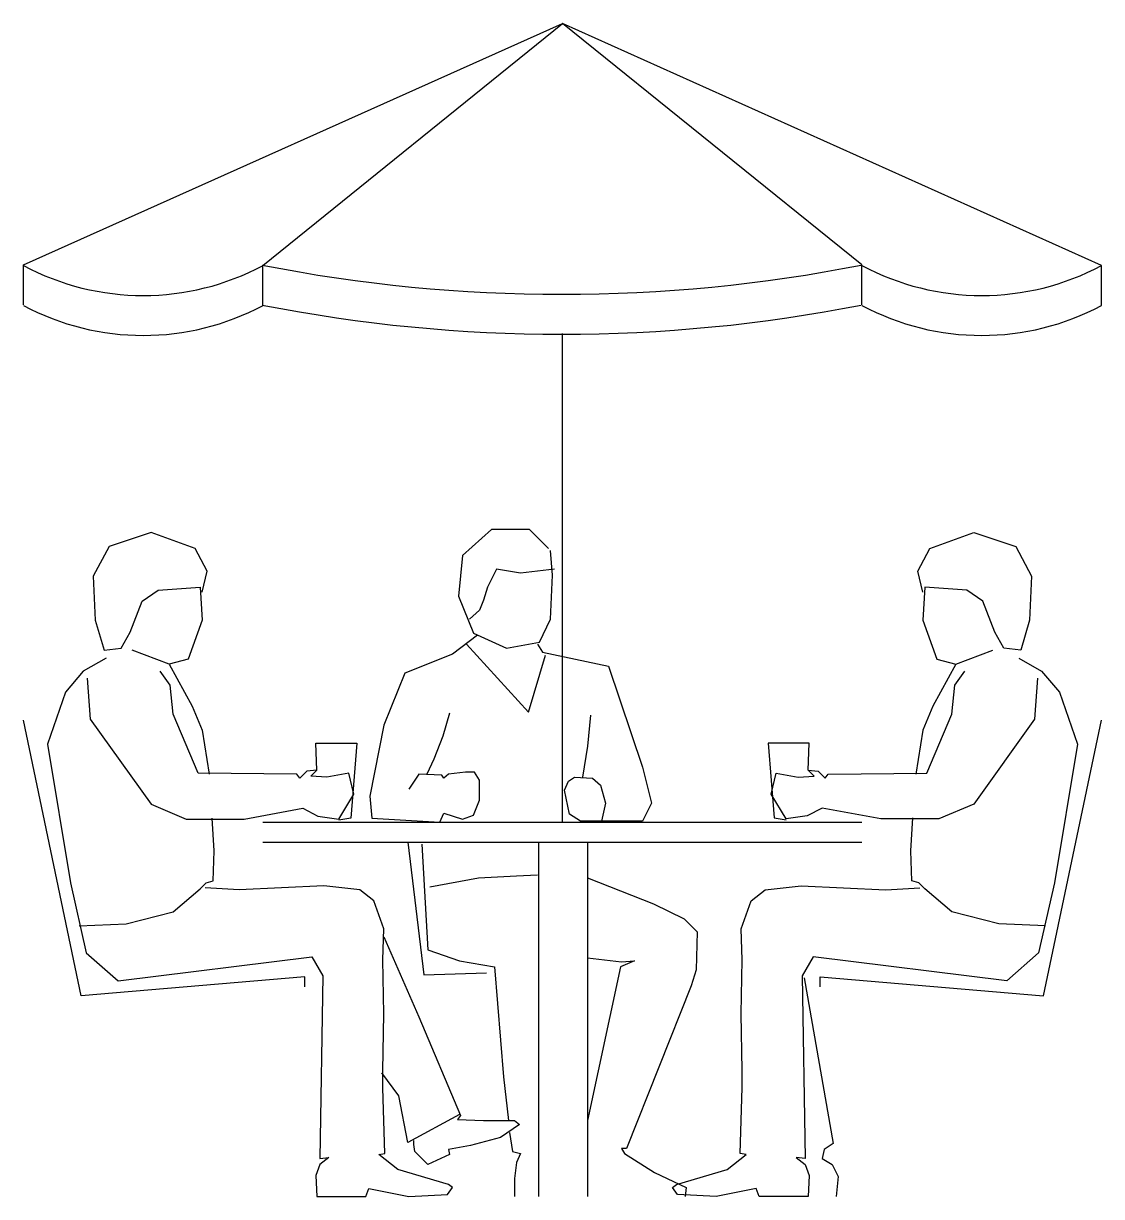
# Model space of a CAD drawing. Header units: millimetres. Extents: x 585.57 to 588.01, y -670.19 to -667.53.
import ezdxf

# ---------------------------------------------------------------- set-up
doc = ezdxf.new("R2010")
doc.units = ezdxf.units.MM
doc.header["$LTSCALE"] = 0.1
doc.layers.add('Texto', color=7, linetype='Continuous')

# ---------------------------------------------------------------- blocks, each defined once
blk = doc.blocks.new('GROUP06')
at = {"linetype": 'Continuous'}
for p, q in [((-897.84, 1623.507), (41.847, 2043.891)), ((-480.24, 1622.115), (41.847, 2043.891)), ((981.447, 1622.115), (41.847, 2043.891)), ((563.847, 1623.507), (41.847, 2043.891)), ((-897.84, 1553.907), (-897.84, 1623.507)), ((-480.24, 1552.515), (-480.24, 1622.115)), ((563.847, 1553.907), (563.847, 1623.507)), ((981.447, 1552.515), (981.447, 1622.115)), ((41.847, 652.5), (41.847, 1503.447)), ((-675.12, 1157.187), (-748.2, 1132.827)), ((-598.56, 1129.347), (-675.12, 1157.187)), ((-81.78, 1162.407), (-132.24, 1117.167)), ((-15.66, 1162.407), (-81.78, 1162.407)), ((17.4, 1129.347), (-15.66, 1162.407)), ((682.167, 1129.347), (758.727, 1157.187)), ((758.727, 1157.187), (831.807, 1132.827)), ((-748.2, 1132.827), (-776.04, 1080.627)), ((-577.68, 1089.327), (-598.56, 1129.347)), ((24.36, 1082.367), (20.88, 1125.867)), ((661.287, 1089.327), (682.167, 1129.347)), ((831.807, 1132.827), (859.647, 1080.627)), ((-132.24, 1117.167), (-139.2, 1045.827)), ((-586.38, 1052.787), (-577.68, 1089.327)), ((-73.08, 1092.807), (-88.74, 1061.487)), ((-31.32, 1085.847), (-73.08, 1092.807)), ((27.84, 1092.807), (-31.32, 1085.847)), ((669.987, 1052.787), (661.287, 1089.327)), ((-776.04, 1080.627), (-772.56, 1004.067)), ((20.88, 1005.807), (24.36, 1082.367)), ((859.647, 1080.627), (856.167, 1004.067)), ((-690.78, 1037.127), (-662.94, 1056.267)), ((-662.94, 1056.267), (-589.86, 1061.487)), ((-589.86, 1061.487), (-586.38, 1004.067)), ((-139.2, 1045.827), (-113.1, 981.447)), ((-88.74, 1061.487), (-95.7, 1038.867)), ((673.467, 1061.487), (669.987, 1004.067)), ((746.547, 1056.267), (673.467, 1061.487)), ((774.387, 1037.127), (746.547, 1056.267)), ((-711.66, 983.187), (-690.78, 1037.127)), ((-95.7, 1038.867), (-102.66, 1021.467)), ((795.267, 983.187), (774.387, 1037.127)), ((-772.56, 1004.067), (-756.9, 951.867)), ((-586.38, 1004.067), (-610.74, 936.207)), ((-102.66, 1021.467), (-120.06, 1005.807)), ((1.74, 965.787), (20.88, 1005.807)), ((669.987, 1004.067), (694.347, 936.207)), ((856.167, 1004.067), (840.507, 951.867)), ((-727.32, 955.347), (-711.66, 983.187)), ((-113.1, 981.447), (-55.68, 955.347)), ((810.927, 955.347), (795.267, 983.187)), ((-106.14, 977.967), (-149.64, 944.907)), ((-125.28, 962.307), (-17.4, 843.987)), ((-55.68, 955.347), (1.74, 965.787)), ((-1.74, 962.307), (6.96, 948.387)), ((-756.9, 951.867), (-727.32, 955.347)), ((-643.8, 927.507), (-708.18, 951.867)), ((-149.64, 944.907), (-233.16, 911.847)), ((-17.4, 843.987), (12.18, 943.167)), ((6.96, 948.387), (121.887, 924.027)), ((727.407, 927.507), (791.787, 951.867)), ((840.507, 951.867), (810.927, 955.347)), ((-753.42, 937.947), (-793.44, 915.327)), ((-610.74, 936.207), (-643.8, 927.507)), ((-643.8, 927.507), (-603.78, 854.427)), ((121.887, 924.027), (181.047, 748.2)), ((727.407, 927.507), (687.387, 854.427)), ((694.347, 936.207), (727.407, 927.507)), ((837.027, 937.947), (877.047, 915.327)), ((-793.44, 915.327), (-824.76, 878.787)), ((-786.48, 903.147), (-781.26, 831.72)), ((-642.06, 890.967), (-659.46, 915.327)), ((-233.16, 911.847), (-269.7, 821.28)), ((725.667, 890.967), (743.067, 915.327)), ((870.087, 903.147), (864.867, 831.807)), ((877.047, 915.327), (908.367, 878.787)), ((-636.84, 840.42), (-642.06, 890.967)), ((720.447, 840.507), (725.667, 890.967)), ((-824.76, 878.787), (-856.08, 788.22)), ((908.367, 878.787), (939.687, 788.307)), ((-593.34, 737.76), (-636.84, 840.42)), ((-603.78, 854.427), (-586.38, 812.58)), ((-154.86, 842.247), (-167.04, 802.14)), ((90.567, 838.68), (85.347, 784.74)), ((687.387, 854.427), (669.987, 812.667)), ((676.947, 737.847), (720.447, 840.507)), ((-796.92, 349.74), (-897.84, 829.98)), ((-781.26, 831.72), (-675.12, 683.82)), ((-269.7, 821.28), (-294.06, 697.74)), ((864.867, 831.807), (758.727, 683.907)), ((880.527, 349.827), (981.447, 829.98)), ((-586.38, 812.58), (-574.2, 736.02)), ((-167.04, 802.14), (-182.7, 762.12)), ((669.987, 812.667), (657.807, 736.107)), ((-856.08, 788.22), (-816.06, 546.36)), ((-388.02, 789.96), (-316.68, 789.96)), ((-386.28, 742.98), (-388.02, 789.96)), ((-316.68, 789.96), (-327.12, 659.46)), ((85.347, 784.74), (76.647, 730.8)), ((400.287, 790.047), (410.727, 659.547)), ((471.627, 790.047), (400.287, 790.047)), ((469.887, 743.067), (471.627, 790.047)), ((939.687, 788.307), (899.667, 546.447)), ((-182.7, 762.12), (-194.88, 736.02)), ((-421.08, 736.02), (-593.34, 737.76)), ((-415.86, 729.06), (-421.08, 736.02)), ((-403.68, 741.24), (-415.86, 729.06)), ((-386.28, 742.98), (-403.68, 741.24)), ((-396.72, 732.54), (-386.28, 742.98)), ((-330.6, 737.76), (-368.88, 730.8)), ((-321.9, 701.22), (-330.6, 737.76)), ((-208.8, 736.02), (-226.2, 709.92)), ((-168.78, 734.28), (-208.8, 736.02)), ((-156.6, 736.02), (-165.3, 729.06)), ((-127.02, 739.5), (-156.6, 736.02)), ((-111.36, 739.5), (-127.02, 739.5)), ((-102.66, 725.58), (-111.36, 739.5)), ((181.047, 748.2), (196.707, 685.56)), ((405.507, 701.307), (414.207, 737.847)), ((414.207, 737.847), (452.487, 730.887)), ((469.887, 743.067), (487.287, 741.327)), ((480.327, 732.627), (469.887, 743.067)), ((487.287, 741.327), (499.467, 729.147)), ((499.467, 729.147), (504.687, 736.107)), ((504.687, 736.107), (676.947, 737.847)), ((-368.88, 730.8), (-396.72, 732.54)), ((-165.3, 729.06), (-168.78, 734.28)), ((-102.66, 690.78), (-102.66, 725.58)), ((45.327, 708.18), (52.287, 723.84)), ((52.287, 723.84), (62.727, 730.8)), ((62.727, 730.8), (94.047, 729.06)), ((94.047, 729.06), (107.967, 716.88)), ((107.967, 716.88), (116.667, 685.56)), ((452.487, 730.887), (480.327, 732.627)), ((-348, 657.72), (-321.9, 701.22)), ((-294.06, 697.74), (-290.58, 659.46)), ((54.027, 666.42), (45.327, 708.18)), ((431.607, 657.807), (405.507, 701.307)), ((-675.12, 683.82), (-614.22, 657.72)), ((-513.3, 657.72), (-410.64, 676.86)), ((-410.64, 676.86), (-384.54, 662.94)), ((-113.1, 664.68), (-102.66, 690.78)), ((116.667, 685.56), (109.707, 654.24)), ((196.707, 685.56), (181.047, 654.24)), ((494.247, 676.947), (468.147, 663.027)), ((596.907, 657.807), (494.247, 676.947)), ((758.727, 683.907), (697.827, 657.807)), ((-614.22, 657.72), (-513.3, 657.72)), ((-565.5, 602.04), (-568.98, 659.46)), ((-384.54, 662.94), (-348, 657.72)), ((-327.12, 659.46), (-348, 655.98)), ((-290.58, 659.46), (-172.26, 652.5)), ((-172.26, 652.5), (-165.3, 668.16)), ((-165.3, 668.16), (-132.24, 657.72)), ((-132.24, 657.72), (-113.1, 664.68)), ((73.167, 654.24), (54.027, 666.42)), ((181.047, 654.24), (73.167, 654.24)), ((410.727, 659.547), (431.607, 656.067)), ((468.147, 663.027), (431.607, 657.807)), ((697.827, 657.807), (596.907, 657.807)), ((649.107, 602.127), (652.587, 659.547)), ((-480.24, 652.5), (563.847, 652.5)), ((-480.24, 617.7), (563.847, 617.7)), ((-227.94, 617.7), (-200.1, 386.28)), ((-203.58, 614.22), (-193.14, 429.78)), ((0, 617.7), (0, 0)), ((85.347, 617.7), (85.347, 0)), ((-567.24, 549.84), (-565.5, 602.04)), ((650.847, 549.927), (649.107, 602.127)), ((-189.66, 539.4), (-104.4, 555.06)), ((-104.4, 555.06), (-38.28, 558.54)), ((-38.28, 558.54), (-1.74, 560.28)), ((85.347, 555.06), (200.187, 509.82)), ((-816.06, 546.36), (-788.22, 424.56)), ((-636.84, 495.9), (-589.86, 535.92)), ((-589.86, 535.92), (-579.42, 546.36)), ((-522, 534.18), (-581.16, 537.66)), ((-579.42, 546.36), (-567.24, 549.84)), ((-374.1, 541.14), (-522, 534.18)), ((-311.46, 534.18), (-374.1, 541.14)), ((-287.1, 515.04), (-311.46, 534.18)), ((370.707, 515.127), (395.067, 534.267)), ((395.067, 534.267), (457.707, 541.227)), ((457.707, 541.227), (605.607, 534.267)), ((605.607, 534.267), (664.767, 537.747)), ((663.027, 546.447), (650.847, 549.927)), ((673.467, 536.007), (663.027, 546.447)), ((720.447, 495.987), (673.467, 536.007)), ((899.667, 546.447), (871.827, 424.647)), ((-269.7, 466.32), (-287.1, 515.04)), ((353.307, 466.407), (370.707, 515.127)), ((-718.62, 475.02), (-636.84, 495.9)), ((200.187, 509.82), (254.127, 483.72)), ((802.227, 475.107), (720.447, 495.987)), ((-800.4, 471.54), (-718.62, 475.02)), ((254.127, 483.72), (276.747, 461.1)), ((884.007, 471.627), (802.227, 475.107)), ((-271.44, 412.38), (-269.7, 466.32)), ((-269.7, 452.4), (-208.8, 313.2)), ((276.747, 461.1), (275.007, 394.98)), ((355.047, 412.467), (353.307, 466.407)), ((-193.14, 429.78), (-137.46, 410.64)), ((-788.22, 424.56), (-732.54, 375.84)), ((-732.54, 375.84), (-394.98, 417.6)), ((-394.98, 417.6), (-375.84, 384.54)), ((-269.7, 318.42), (-271.44, 412.38)), ((-137.46, 410.64), (-76.56, 400.2)), ((85.347, 415.86), (144.507, 408.9)), ((167.127, 410.64), (142.767, 400.2)), ((144.507, 408.9), (167.127, 410.64)), ((353.307, 318.507), (355.047, 412.467)), ((478.587, 417.687), (459.447, 384.627)), ((816.147, 375.927), (478.587, 417.687)), ((871.827, 424.647), (816.147, 375.927)), ((-200.1, 386.28), (-90.48, 389.76)), ((-76.56, 400.2), (-60.9, 208.8)), ((142.767, 400.2), (85.347, 132.24)), ((275.007, 394.98), (266.307, 367.14)), ((-407.16, 382.8), (-796.92, 349.74)), ((-407.16, 365.4), (-407.16, 382.8)), ((-375.84, 384.54), (-381.06, 66.12)), ((459.447, 384.627), (464.667, 66.207)), ((462.927, 381.147), (513.387, 92.307)), ((490.767, 382.8), (880.527, 349.827)), ((490.767, 365.4), (490.767, 382.8)), ((266.307, 367.14), (153.207, 83.52)), ((-271.44, 219.24), (-269.7, 318.42)), ((-208.8, 313.2), (-135.72, 140.94)), ((355.047, 219.327), (353.307, 318.507)), ((-243.6, 175.74), (-273.18, 215.76)), ((-271.44, 189.66), (-271.44, 219.24)), ((-60.9, 208.8), (-52.2, 132.24)), ((355.047, 189.747), (355.047, 219.327)), ((-267.96, 74.82), (-271.44, 189.66)), ((351.567, 74.907), (355.047, 189.747)), ((-227.94, 93.96), (-243.6, 175.74)), ((-137.46, 142.68), (-227.94, 93.96)), ((-135.72, 140.94), (-140.94, 133.98)), ((-140.94, 133.98), (-95.7, 132.24)), ((-95.7, 132.24), (-41.76, 132.24)), ((-33.06, 125.28), (-66.12, 102.66)), ((-41.76, 132.24), (-33.06, 125.28)), ((-66.12, 102.66), (-118.32, 88.74)), ((-50.46, 111.36), (-45.24, 78.3)), ((-217.5, 90.48), (-217.5, 97.44)), ((-215.76, 78.3), (-217.5, 90.48)), ((-118.32, 88.74), (-156.6, 81.78)), ((-156.6, 81.78), (-154.86, 73.08)), ((144.507, 83.52), (149.727, 74.82)), ((153.207, 83.52), (144.507, 83.52)), ((497.727, 81.867), (494.247, 66.207)), ((513.387, 92.307), (497.727, 81.867)), ((-365.4, 67.86), (-381.06, 55.68)), ((-381.06, 66.12), (-365.4, 67.86)), ((-278.4, 73.08), (-267.96, 74.82)), ((-245.34, 46.98), (-278.4, 73.08)), ((-193.14, 55.68), (-215.76, 78.3)), ((-154.86, 73.08), (-193.14, 55.68)), ((-45.24, 78.3), (-31.32, 74.82)), ((-31.32, 74.82), (-38.28, 59.16)), ((149.727, 74.82), (201.927, 41.76)), ((328.947, 47.067), (362.007, 73.167)), ((362.007, 73.167), (351.567, 74.907)), ((449.007, 67.947), (464.667, 55.767)), ((464.667, 66.207), (449.007, 67.947)), ((494.247, 66.207), (511.647, 55.767)), ((-381.06, 55.68), (-388.02, 36.54)), ((-156.6, 20.88), (-245.34, 46.98)), ((-38.28, 59.16), (-41.76, 31.32)), ((201.927, 41.76), (257.607, 15.66)), ((240.294, 20.967), (328.947, 47.067)), ((464.667, 55.767), (471.627, 36.627)), ((511.647, 55.767), (522.087, 34.887)), ((-388.02, 36.54), (-386.28, 0)), ((-149.64, 15.66), (-156.6, 20.88)), ((-41.76, 31.32), (-41.76, 0)), ((233.334, 15.747), (240.294, 20.967)), ((471.627, 36.627), (469.887, 0.087)), ((522.087, 34.887), (518.607, 0.087)), ((-386.28, 0), (-301.02, 0)), ((-301.02, 0), (-295.8, 13.92)), ((-295.8, 13.92), (-226.2, 0)), ((-226.2, 0), (-158.34, 3.48)), ((-158.34, 3.48), (-149.64, 15.66)), ((242.034, 3.567), (233.334, 15.747)), ((309.894, 0.087), (242.034, 3.567)), ((257.607, 15.66), (255.867, 0)), ((379.407, 14.007), (309.894, 0.087)), ((384.627, 0.087), (379.407, 14.007)), ((469.887, 0.087), (384.627, 0.087))]:
    blk.add_line(p, q, dxfattribs=at)
for centre, radius, start, end in [((-689.04, 2013.267), 443.352, 241.910964, 298.098932), ((40.455, 4278.051), 2706.048, 258.877555, 281.122777), ((772.647, 2013.267), 443.352, 241.901045, 298.089013), ((-689.04, 1943.667), 443.352, 241.910964, 298.098932), ((40.455, 4208.451), 2706.048, 258.877555, 281.123133), ((772.647, 1943.667), 443.352, 241.901045, 298.089013)]:
    blk.add_arc(centre, radius, start, end, dxfattribs=at)

msp = doc.modelspace()

# ---------------------------------------------------------------- block references
at = {"layer": 'Texto', "xscale": 0.001300000000014734, "yscale": 0.001300000000014734, "zscale": 1.3}
msp.add_blockref('GROUP06', (586.7343, -670.1919), dxfattribs=at)

doc.saveas('drawing.dxf')
